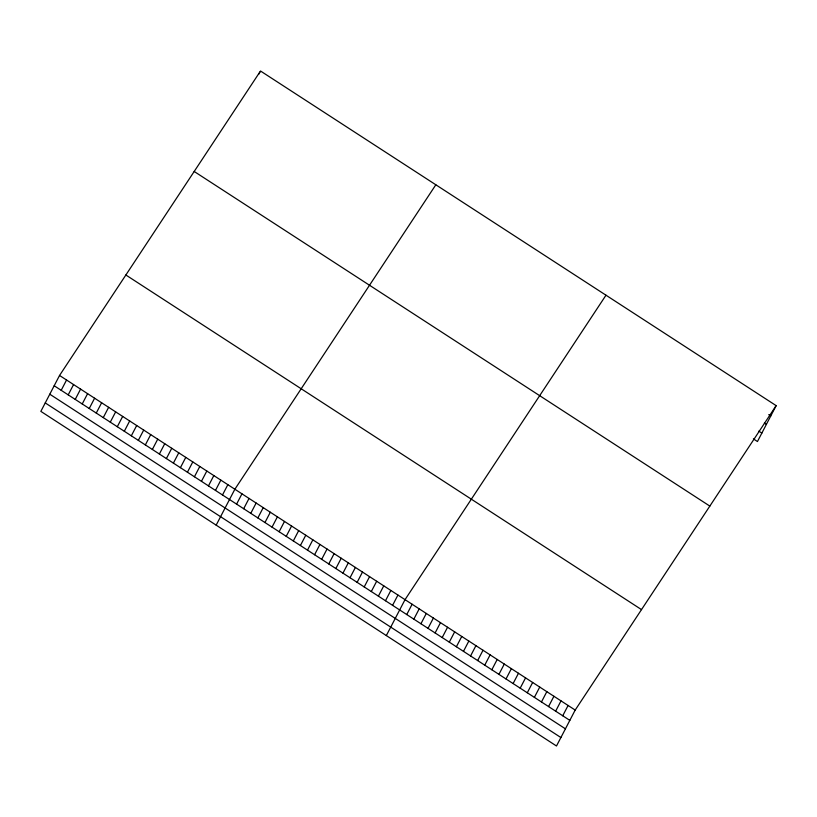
<?xml version="1.0" encoding="UTF-8"?>
<svg xmlns="http://www.w3.org/2000/svg" width="817" height="817" viewBox="0 0 817 817"><rect width="100%" height="100%" fill="white"/><g stroke="black" fill="none" stroke-linecap="round" stroke-linejoin="round"><path stroke-width="1.23" d="M59.549 375.463L40.85 411.37L556.489 745.992L575.188 710.075L776.15 405.63L260.511 71.008L59.549 375.463L575.188 710.075M61.193 390.312L66.555 380.017M68.209 394.856L73.571 384.562M75.225 399.411L80.587 389.117M82.231 403.966L87.593 393.661M258.897 74.102L259.969 72.039M89.247 408.51L94.609 398.216M96.263 413.065L101.625 402.771M103.279 417.61L108.63 407.315M110.285 422.164L115.646 411.87M117.301 426.719L122.662 416.425M124.317 431.264L129.668 420.969M131.323 435.818L136.684 425.524M138.339 440.363L143.7 430.069M145.355 444.918L150.706 434.624M152.36 449.473L157.722 439.178M159.376 454.017L164.738 443.723M166.392 458.572L171.744 448.278M173.398 463.116L178.76 452.822M180.414 467.671L185.776 457.377M187.43 472.226L192.781 461.932M194.436 476.771L199.797 466.476M201.452 481.325L206.813 471.031M208.468 485.87L213.829 475.576M215.474 490.425L220.835 480.13M222.49 494.979L227.851 484.685M216.168 525.147L234.867 489.23L435.829 184.785M236.593 504.13L241.955 493.836M243.68 508.725L249.042 498.431M250.778 513.331L256.13 503.037M257.866 517.927L263.227 507.633M264.953 522.533L270.315 512.239M272.041 527.128L277.402 516.834M279.138 531.734L284.49 521.44M286.226 536.33L291.587 526.036M293.313 540.936L298.675 530.642M300.401 545.531L305.762 535.237M307.498 550.137L312.85 539.843M314.586 554.743L319.947 544.439M321.673 559.339L327.035 549.044M328.761 563.944L334.122 553.64M335.858 568.54L341.21 558.246M342.946 573.146L348.308 562.852M350.033 577.742L355.395 567.447M357.121 582.347L362.482 572.053M364.219 586.943L369.57 576.649M371.306 591.549L376.668 581.255M378.394 596.144L383.755 585.85M385.481 600.75L390.843 590.456M392.579 605.346L397.93 595.052M386.329 635.565L405.028 599.658L605.989 295.203M406.754 614.547L412.115 604.253M413.841 619.153L419.203 608.859M420.939 623.749L426.29 613.455M428.026 628.355L433.388 618.061M435.114 632.95L440.475 622.656M442.201 637.556L447.563 627.262M449.299 642.152L454.66 631.858M456.386 646.758L461.748 636.463M463.474 651.353L468.835 641.059M470.572 655.959L475.923 645.665M477.659 660.555L483.021 650.261M484.747 665.161L490.108 654.866M491.834 669.766L497.196 659.462M498.932 674.362L504.283 664.068M506.019 678.968L511.381 668.663M513.107 683.563L518.468 673.269M520.194 688.169L525.556 677.875M527.292 692.765L532.643 682.471M534.379 697.371L539.741 687.077M541.467 701.966L546.828 691.672M548.554 706.572L553.916 696.278M555.652 711.168L561.003 700.874M562.739 715.774L568.101 705.479M776.15 405.63L757.451 441.537L753.407 438.903M768.766 414.607L770.788 415.924M764.365 423.063L766.387 424.37M758.819 431.11L761.852 433.081M194.191 171.478L709.83 506.091M125.859 274.992L641.508 609.605M54.188 385.757L569.827 720.369M49.786 394.213L565.425 728.825M45.252 402.924L560.891 737.537"/></g></svg>
